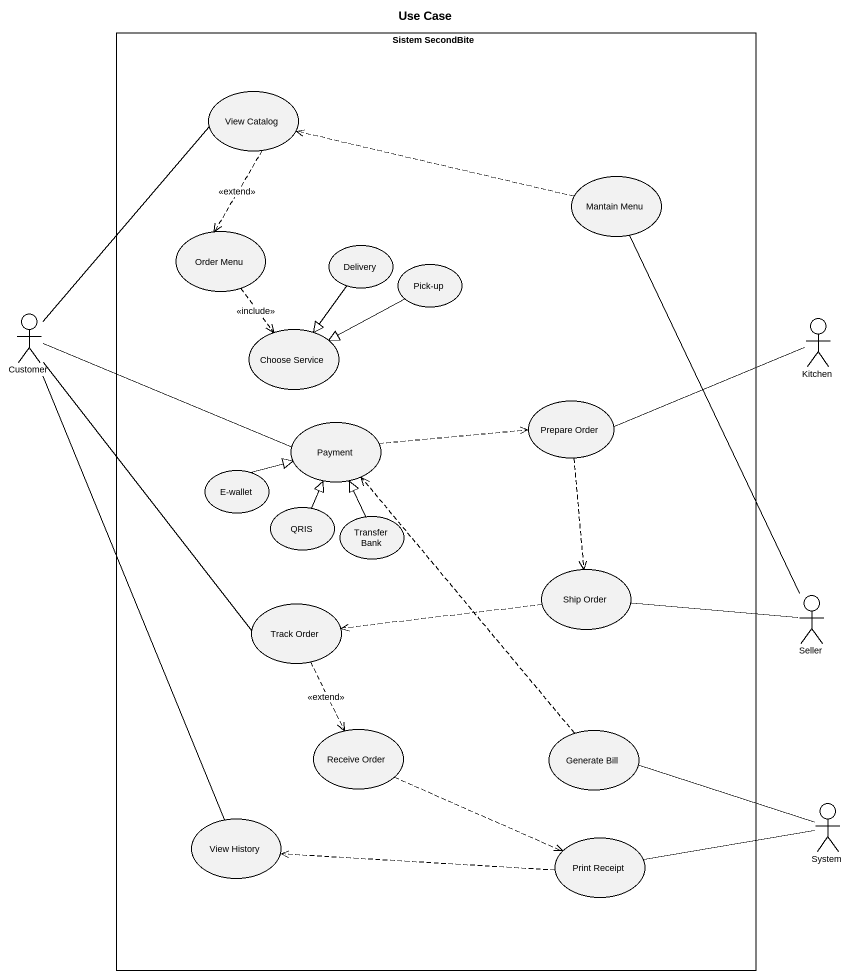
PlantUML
@startuml
title Use Case
rectangle "Sistem SecondBite" as Sistem_SecondBite {
  usecase "View Catalog" as View_Catalog
  usecase "Mantain Menu" as Mantain_Menu
  usecase "Order Menu" as Order_Menu
  usecase Delivery
  usecase "Pick-up" as Pick_up
  usecase "Choose Service" as Choose_Service
  usecase "Prepare Order" as Prepare_Order
  usecase Payment
  usecase "E-wallet" as E_wallet
  usecase QRIS
  usecase "Transfer Bank" as Transfer_Bank
  usecase "Ship Order" as Ship_Order
  usecase "Track Order" as Track_Order
  usecase "Receive Order" as Receive_Order
  usecase "Generate Bill" as Generate_Bill
  usecase "View History" as View_History
  usecase "Print Receipt" as Print_Receipt
}
actor Customer
actor Kitchen
actor Seller
actor System
View_Catalog ..> Order_Menu : <<extend>>
Mantain_Menu .left.> View_Catalog
Order_Menu ..> Choose_Service : <<include>>
Delivery --|> Choose_Service
Pick_up -left-|> Choose_Service
Customer -up- View_Catalog
Customer -right- Payment
Customer -- Track_Order
Customer -- View_History
Kitchen -left- Prepare_Order
Prepare_Order ..> Ship_Order
Payment .right.> Prepare_Order
E_wallet -right-|> Payment
QRIS -up-|> Payment
Transfer_Bank -up-|> Payment
Ship_Order .left.> Track_Order
Track_Order ..> Receive_Order : <<extend>>
Seller -up- Mantain_Menu
Seller -left- Ship_Order
Receive_Order .right.> Print_Receipt
Generate_Bill .up.> Payment
System -left- Generate_Bill
System -left- Print_Receipt
Print_Receipt .left.> View_History
@enduml
